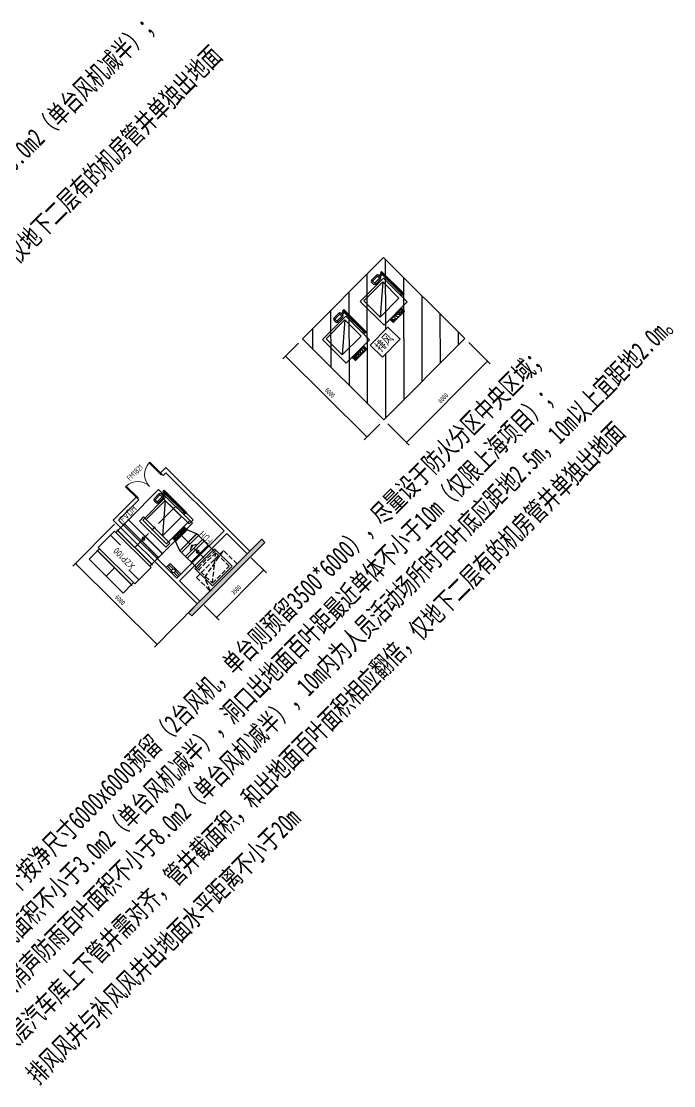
# Model space of a CAD drawing. Extents: x 517634312 to 520012312, y 3499191844 to 3500891844.
# Drawn here: x 518977299 to 519011395, y 3500001654 to 3500057287 of the extents above; entities that cross this region are included whole.
import ezdxf
from ezdxf.enums import TextEntityAlignment as Align

# ---------------------------------------------------------------- set-up
doc = ezdxf.new("R2010")
doc.units = 0
doc.header["$LTSCALE"] = 1000
doc.linetypes.add('CENTER', pattern=[2, 1.25, -0.25, 0.25, -0.25])
doc.linetypes.add('DASH', pattern=[0.35, 0.25, -0.1])
doc.layers.get('0').update_dxf_attribs({"linetype": 'CONTINUOUS'})
doc.layers.get('Defpoints').update_dxf_attribs({"color": 9, "linetype": 'CONTINUOUS'})
doc.layers.add('DEFPOINTS-DUAL', color=9, linetype='CENTER', plot=False)
doc.layers.add('H-CONA', color=7, linetype='CONTINUOUS', plot=False)
for name, color, linetype in [('H-BASE', 7, 'CONTINUOUS'), ('H-DAPP-DAPP', 131, 'CONTINUOUS'), ('H-DAPP-DDAMP', 131, 'CONTINUOUS'), ('H-DIMS-DUAL', 7, 'CONTINUOUS'), ('H-DUAL-FBOX', 131, 'CONTINUOUS'), ('H-DUCT-DUAL', 30, 'CONTINUOUS'), ('H-HOLE', 7, 'CONTINUOUS'), ('PUB_HATCH', 8, 'CONTINUOUS'), ('WALL', 50, 'CONTINUOUS'), ('WINDOW', 4, 'CONTINUOUS'), ('WINDOW_TEXT', 7, 'CONTINUOUS')]:
    doc.layers.add(name, color=color, linetype=linetype)
doc.styles.add('_TCH_WINDOW', font='Tssdeng.shx', dxfattribs={"width": 0.7, "height": 3.5, "bigfont": 'Tssdchn.shx'})
doc.styles.add('TH-STYLE1', font='', dxfattribs={"width": 0.7})
doc.styles.add('TH-STYLE3', font='tssdeng.shx', dxfattribs={"width": 0.8, "bigfont": 'tssdchn.shx'})
doc.styles.get('TH-STYLE1').set_extended_font_data('STFangsong')
doc.dimstyles.new('TH-DIM100', dxfattribs={"dimscale": 100, "dimtxt": 2.5, "dimasz": 1, "dimexe": 2, "dimexo": 3, "dimgap": 1.5, "dimtad": 1, "dimdec": 3, "dimdsep": 46, "dimtxsty": 'TH-STYLE1', "dimblk": 'ARCHTICK', "dimcen": 0, "dimclrd": 256, "dimclre": 256, "dimclrt": 256, "dimazin": 2, "dimtfac": 1, "dimtdec": 3, "dimtofl": 0, "dimtmove": 0, "dimatfit": 3, "dimfxl": 0, "dimtolj": 1, "dimtzin": 0, "dimlwd": -1, "dimlwe": -1, "dimarcsym": 0})

# ---------------------------------------------------------------- blocks, each defined once
blk = doc.blocks.new('HTFC-30-6')
h = blk.add_hatch()
h.set_pattern_fill('_USER', color=256, scale=100, angle=135, style=0, double=1, pattern_type=0)
h.set_pattern_definition([(135, (482734.1014805585, 498005.9246573696), (-70.71067811865476, -70.71067811865474), []), (225, (482734.1014805585, 498005.9246573696), (70.71067811865474, -70.71067811865477), [])])
h.paths.add_polyline_path([(113808.1014805585, 16387.92465736953), (113608.1014805585, 16387.92465736953), (113608.1014805585, 15537.92465736953), (113808.1014805585, 15537.92465736953)])
for p, q in [((115598.1014805585, 16822.92465736953), (113848.1014805585, 16822.92465736953)), ((113848.1014805585, 16822.92465736953), (113848.1014805585, 15102.92465736959)), ((115598.1014805585, 15102.92465736953), (115598.1014805585, 16822.92465736953)), ((113608.1014805585, 15537.92465736953), (113608.1014805585, 16387.92465736953)), ((113808.1014805585, 16387.92465736953), (113608.1014805585, 16387.92465736953)), ((113808.1014805585, 15537.92465736953), (113808.1014805585, 16387.92465736953)), ((113848.1014805585, 16387.92465736953), (113808.1014805585, 16387.92465736953)), ((115498.1014805585, 16662.9246573695), (114298.1014805585, 16662.92465736961)), ((114298.1014805585, 15262.92465736956), (114298.1014805585, 16662.92465736961)), ((115498.1014805585, 15262.92465736956), (114298.1014805585, 16662.92465736961)), ((115498.1014805585, 15262.92465736956), (115498.1014805585, 16662.9246573695)), ((115670.2117958318, 15609.12199211356), (115670.2117958318, 15248.34881330564)), ((115971.5317958321, 15609.12199211356), (115670.2117958318, 15609.12199211356)), ((115896.201795832, 15684.45199211352), (115745.5417958319, 15684.45199211352)), ((115745.5417958319, 15609.12199211356), (115745.5417958319, 15248.34881330564)), ((115896.201795832, 15609.12199211356), (115896.201795832, 15248.34881330564)), ((115971.5317958321, 15609.12199211356), (115971.5317958321, 15248.34881330564)), ((113808.1014805585, 15537.92465736953), (113608.1014805585, 15537.92465736953)), ((113848.1014805585, 15537.92465736953), (113808.1014805585, 15537.92465736953)), ((115598.1014805585, 15102.92465736953), (113848.1014805585, 15102.92465736959)), ((114292.047837991, 15102.92465736959), (114292.047837991, 15009.32463154549)), ((115498.1014805585, 15262.92465736956), (114298.1014805585, 15262.92465736956)), ((114375.7478379908, 15102.92465736959), (114375.7478379908, 15009.32463154549)), ((115971.5317958321, 15248.34881330564), (115670.2117958318, 15248.34881330564)), ((115896.201795832, 15173.01881330568), (115745.5417958319, 15173.01881330568)), ((115779.0217958319, 15173.01881330562), (115779.0217958319, 15009.32463154549)), ((115862.721795832, 15102.92465736959), (115779.0217958319, 15102.92465736959)), ((115862.721795832, 15173.01881330562), (115862.721795832, 15009.32463154549)), ((115917.9532135969, 15009.32463154549), (114257.52298031, 15009.32463154549)), ((114257.52298031, 14925.62463154548), (114257.52298031, 15009.32463154549)), ((115917.9532135969, 14967.47463154551), (114257.52298031, 14967.47463154551)), ((115917.9532135969, 14925.62463154548), (114257.52298031, 14925.62463154548)), ((115917.9532135969, 14925.62463154548), (115917.9532135969, 15009.32463154549))]:
    blk.add_line(p, q)
for centre, start, end in [((115745.5417958319, 15609.12199211356), 90, 180), ((115896.201795832, 15609.12199211356), 0, 90), ((115745.5417958319, 15248.34881330564), 180, 270), ((115896.201795832, 15248.34881330564), 270, 0)]:
    blk.add_arc(centre, 75.33000000000001, start, end)
blk = doc.blocks.new('*U14')
at = {"color": 7}
for p, q in [((1449.996043242047, -0.06207114721473772), (-0.00395676027983427, -0.06207114733115304)), ((-0.00395676027983427, -0.06207114733115304), (-0.003956760396249592, -1300.062071149063)), ((1449.996043242047, -1300.062071149063), (1449.996043242047, -0.06207114721473772)), ((-0.003956760396249592, -1300.062071149063), (1449.996043242047, -1300.062071149063))]:
    blk.add_line(p, q, dxfattribs=at)
at = {"color": 7, "linetype": 'DASH'}
for p, q in [((1449.996043242047, -100.0620711472729), (-0.00395676027983427, -100.0620711472729)), ((99.99604323972017, -1200.062071149063), (1349.996043242047, -200.0620711472729))]:
    blk.add_line(p, q, dxfattribs=at)
at = {"linetype": 'DASH'}
for p, q in [((99.99604323972017, -0.06207114733115304), (99.99604323972017, -1200.062071149063)), ((1349.996043242047, -200.0620711472729), (99.99604323972017, -200.0620711472729)), ((1349.996043242047, -1200.062071149063), (1349.996043242047, -0.06207114721473772)), ((99.99604323972017, -1200.062071149063), (1349.996043242047, -1200.062071149063))]:
    blk.add_line(p, q, dxfattribs=at)
blk = doc.blocks.new('CO控制柜')
at = {"layer": 'H-DAPP-DAPP'}
for p, q in [((960244.739986849, 376399.0058104486), (960558.1374464704, 376399.0058104486)), ((960244.739986849, 376299.0058104486), (960558.1374464704, 376299.0058104486)), ((960731.3425272272, 376399.0058104486), (961044.739986849, 376399.0058104486)), ((960731.3425272272, 376299.0058104486), (961044.739986849, 376299.0058104486))]:
    blk.add_line(p, q, dxfattribs=at)
blk.add_lwpolyline([(960244.739986849, 376199.0058104486), (961044.739986849, 376199.0058104486), (961044.739986849, 376499.0058104486), (960244.739986849, 376499.0058104486)], close=True, dxfattribs=at)
blk.add_circle((960644.7399868488, 376349.0058104486), 100, dxfattribs=at)
blk = doc.blocks.new('00000594Cent')
at = {"lineweight": -2}
blk.add_line((-218.75, 1.42e-14), (218.75, 1.42e-14), dxfattribs=at)
at = {"color": 0, "linetype": 'ByBlock', "lineweight": -2}
blk.add_circle((0, 1.42e-14), 125, dxfattribs=at)
blk = doc.blocks.new('00000594Body')
at = {"color": 0, "linetype": 'ByBlock', "lineweight": -2}
for p, q in [((-250, -500), (-249.9999999999964, 500)), ((250, 500), (-250, 500)), ((250, -500), (250.0000000000036, 500)), ((-250, -500), (250, -500))]:
    blk.add_line(p, q, dxfattribs=at)
blk = doc.blocks.new('00000550Cent')
at = {"color": 0, "linetype": 'ByBlock', "lineweight": -2}
for p in [(175, 350), (175, -350)]:
    blk.add_line(p, (0, 0), dxfattribs=at)
for radius in [55.3955500890495, 37.51539900800275, 26.83071063336451]:
    blk.add_circle((0, 0), radius, dxfattribs=at)
blk = doc.blocks.new('00000550Body')
at = {"color": 0, "linetype": 'ByBlock', "lineweight": -2}
for p, q in [((-250, -500), (-250, 500)), ((250, 500), (-250, 500)), ((250, -500), (250, 500)), ((-250, -500), (250, -500))]:
    blk.add_line(p, q, dxfattribs=at)
blk = doc.blocks.new('00000599Cent')
for p, q in [((-200, 600), (-200, -600)), ((200, 600), (-200, 600)), ((100, 600), (100, 270)), ((200, -600), (200, 600)), ((-100, -600), (-100, -270)), ((-200, -600), (200, -600))]:
    blk.add_line(p, q)
blk = doc.blocks.new('00000599Body')
for p, q in [((-250, -525), (-250, 525)), ((-250, 500), (-200, 500)), ((200, 500), (250, 500)), ((250, 525), (250, -525)), ((-200, -500), (-250, -500)), ((250, -500), (200, -500))]:
    blk.add_line(p, q)
blk = doc.blocks.new('_ArchTick')
at = {"color": 0, "linetype": 'ByBlock', "const_width": 0.15}
blk.add_lwpolyline([(-0.5, -0.5), (0.5, 0.5)], dxfattribs=at)
blk = doc.blocks.new('*D16')
at = {"layer": 'Defpoints', "color": 0, "transparency": 16777216}
for p in [(518991990.8521604, 3500040682.297267), (518996245.1240306, 3500036451.319738), (518995359.7919188, 3500035561.113413)]:
    blk.add_point(p, dxfattribs=at)
at = {"layer": 'H-CONA', "transparency": 16777216}
for p, q in [((518991779.3032689, 3500040469.583689), (518990964.4877579, 3500039650.282195)), ((518991105.5203524, 3500039792.091247), (518995359.791919, 3500035561.113413)), ((518996033.575139, 3500036238.60616), (518995218.7593246, 3500035419.304361))]:
    blk.add_line(p, q, dxfattribs=at)
at = {"layer": 'H-CONA', "transparency": 16777216, "xscale": 100, "yscale": 100, "zscale": 100}
for p, rotation in [((518991105.5203524, 3500039792.091247), 135.1572881541092), ((518995359.791919, 3500035561.113413), 315.1572881541092)]:
    blk.add_blockref('_ArchTick', p, dxfattribs=dict(at, rotation=rotation))
at = {"layer": 'H-CONA', "transparency": 16777216, "insert": (518993428.7128105, 3500037873.7384), "char_height": 250, "attachment_point": 5, "rotation": 315.1572881541092, "style": 'TH-STYLE1'}
blk.add_mtext('\\A1;6000', dxfattribs=at)
blk = doc.blocks.new('*D17')
at = {"layer": 'Defpoints', "color": 0, "transparency": 16777216}
for p in [(519000476.1015603, 3500040705.591608), (519001663.0434763, 3500039525.148943), (518996245.1240304, 3500036451.319739)]:
    blk.add_point(p, dxfattribs=at)
at = {"layer": 'H-CONA', "transparency": 16777216}
for p, q in [((519000688.8151655, 3500040494.042744), (519001804.8525467, 3500039384.116366)), ((518997432.0661798, 3500035270.876842), (519001663.0434766, 3500039525.148943)), ((518996457.8376358, 3500036239.770874), (518997573.8752499, 3500035129.844265))]:
    blk.add_line(p, q, dxfattribs=at)
at = {"layer": 'H-CONA', "transparency": 16777216, "xscale": 100, "yscale": 100, "zscale": 100}
for p, rotation in [((519001663.0434766, 3500039525.148943), 45.1572953919617), ((518997432.0661798, 3500035270.876842), 225.1572953919617)]:
    blk.add_blockref('_ArchTick', p, dxfattribs=dict(at, rotation=rotation))
at = {"layer": 'H-CONA', "transparency": 16777216, "insert": (518999350.4187344, 3500037594.069541), "char_height": 250, "attachment_point": 5, "rotation": 45.1572953919617, "style": 'TH-STYLE1'}
blk.add_mtext('\\A1;6000', dxfattribs=at)
blk = doc.blocks.new('*D27')
at = {"transparency": 16777216}
for p, q in [((518989318.2553635, 3500029247.677503), (518990106.0352516, 3500028464.211203)), ((518987496.1560922, 3500026123.585053), (518989964.2261817, 3500028605.243779)), ((518986850.1851382, 3500026766.018912), (518987637.965162, 3500025982.552477))]:
    blk.add_line(p, q, dxfattribs=at)
at = {"layer": 'Defpoints', "color": 0, "transparency": 16777216}
for p in [(518989105.5417583, 3500029459.226367), (518989964.2261817, 3500028605.243779), (518986637.4715331, 3500026977.567777)]:
    blk.add_point(p, dxfattribs=at)
at = {"transparency": 16777216, "xscale": 100, "yscale": 100, "zscale": 100}
for p, rotation in [((518989964.2261817, 3500028605.243779), 45.15729539196171), ((518987496.1560922, 3500026123.585053), 225.1572953919617)]:
    blk.add_blockref('_ArchTick', p, dxfattribs=dict(at, rotation=rotation))
at = {"transparency": 16777216, "insert": (518988533.0550432, 3500027560.471066), "char_height": 250, "attachment_point": 5, "rotation": 45.15729539196171, "style": 'TH-STYLE1'}
blk.add_mtext('\\A1;3500', dxfattribs=at)
blk = doc.blocks.new('*D28')
at = {"transparency": 16777216}
for p, q in [((518982171.6507716, 3500030995.831728), (518979999.4179168, 3500028811.639603)), ((518980140.4505112, 3500028953.448655), (518984394.7220778, 3500024722.47082)), ((518986425.9226418, 3500026764.854199), (518984253.6894834, 3500024580.661768))]:
    blk.add_line(p, q, dxfattribs=at)
at = {"layer": 'Defpoints', "color": 0, "transparency": 16777216}
for p in [(518982383.1996634, 3500031208.545307), (518986637.4715335, 3500026977.567778), (518984394.7220778, 3500024722.47082)]:
    blk.add_point(p, dxfattribs=at)
at = {"transparency": 16777216, "xscale": 100, "yscale": 100, "zscale": 100}
for p, rotation in [((518980140.4505112, 3500028953.448655), 135.1572881541092), ((518984394.7220778, 3500024722.47082), 315.1572881541092)]:
    blk.add_blockref('_ArchTick', p, dxfattribs=dict(at, rotation=rotation))
at = {"transparency": 16777216, "insert": (518982463.6429689, 3500027035.095806), "char_height": 250, "attachment_point": 5, "rotation": 315.1572881541092, "style": 'TH-STYLE1'}
blk.add_mtext('\\A1;6000', dxfattribs=at)
blk = doc.blocks.new('$DorLib2D$00000002')
for p, q in [((-0.5, -5.684341886080802e-17), (-0.5000000000000007, 0.4875)), ((-0.4750000000000007, 0.4875), (-0.5000000000000007, 0.4875)), ((-0.475, -2.842170943040401e-17), (-0.4750000000000007, 0.4875)), ((0.475, -2.842170943040401e-17), (0.4750000000000007, 0.4875)), ((0.4750000000000007, 0.4875), (0.5000000000000007, 0.4875)), ((0.5, -5.684341886080802e-17), (0.5000000000000007, 0.4875)), ((-0.5, -5.684341886080802e-17), (-0.475, -2.842170943040401e-17)), ((0.5, -5.684341886080802e-17), (0.475, -2.842170943040401e-17))]:
    blk.add_line(p, q)
at = {"lineweight": 13}
for centre, start, end in [((-0.4875, -4.263256414560601e-17), 0, 88.53071641864632), ((0.4875, -4.263256414560601e-17), 91.4692835813537, 180)]:
    blk.add_arc(centre, 0.4875, start, end, dxfattribs=at)

msp = doc.modelspace()

# ---------------------------------------------------------------- hatches: boundary and pattern name
at = {"layer": 'H-CONA'}
h = msp.add_hatch(dxfattribs=at)
h.set_pattern_fill('ANSI31', color=6, scale=300, angle=42.99223178691373)
h.set_pattern_definition([(90.15729226306227, (514059853.3807858, 3497489398.195498), (-952.4964107461658, -2.61486436963969), [])])
h.paths.add_polyline_path([(518991990.8521602, 3500040682.297267), (518996221.8296894, 3500044936.569138), (519000476.1015598, 3500040705.591609), (518996245.1240305, 3500036451.319738)])
h.paths.add_polyline_path([(518995525.8553672, 3500040365.317259), (518996461.9591456, 3500041306.57491), (518997106.481334, 3500040665.581814), (518996170.3775556, 3500039724.324163)], flags=16)
at = {"layer": 'PUB_HATCH'}
for points in [[(518989176.058051, 3500029530.130899), (518989346.2289258, 3500029360.891798), (518990032.5629328, 3500030051.004529), (518989862.392058, 3500030220.243631)], [(518989176.0580509, 3500029530.130899), (518989346.2289257, 3500029360.891798), (518990032.5629327, 3500030051.004529), (518989862.392058, 3500030220.243631)], [(518986566.9552413, 3500026906.663246), (518986737.1261161, 3500026737.424145), (518989346.2289258, 3500029360.891798), (518989176.058051, 3500029530.130899)], [(518986566.9552412, 3500026906.663246), (518986737.126116, 3500026737.424145), (518989346.2289257, 3500029360.891798), (518989176.0580509, 3500029530.130899)], [(518986208.253925, 3500026205.640161), (518986737.1261161, 3500026737.424145), (518986566.9552413, 3500026906.663246), (518986038.0830501, 3500026374.879262)], [(518986208.2539248, 3500026205.640161), (518986737.126116, 3500026737.424145), (518986566.9552412, 3500026906.663246), (518986038.08305, 3500026374.879262)]]:
    msp.add_hatch(color=256, dxfattribs=at).paths.add_polyline_path(points)

# ---------------------------------------------------------------- linework, layer by layer
at = {"layer": 'DEFPOINTS-DUAL'}
for p, q in [((518985358.147387, 3500031930.892895), (518983787.5818508, 3500030351.680353)), ((518983575.8919418, 3500030138.82495), (518983229.4197279, 3500029790.445177)), ((518986020.8983825, 3500030058.872298), (518985666.3757266, 3500030411.453758)), ((518986021.0401916, 3500030058.731265), (518986111.0655322, 3500029969.19886)), ((518986324.0627438, 3500029757.367918), (518986414.0880844, 3500029667.835513)), ((518986627.0852961, 3500029456.004571), (518986878.8432097, 3500029205.625163)), ((518982171.3932804, 3500028726.593591), (518981732.4742335, 3500028285.258003))]:
    msp.add_line(p, q, dxfattribs=at)
at = {"layer": 'H-BASE', "ltscale": 25, "elevation": 4.431528e-10}
for points in [[(518984896.6855759, 3500032601.380029), (518984685.1366994, 3500032388.666436), (518986067.7750573, 3500031013.598739), (518986279.3239338, 3500031226.312332)], [(518983683.8053508, 3500031381.822093), (518983472.2564744, 3500031169.1085), (518984854.8948323, 3500029794.040802), (518985066.4437087, 3500030006.754396)]]:
    msp.add_lwpolyline(points, close=True, dxfattribs=at)
at = {"layer": 'H-CONA', "color": 6, "elevation": 4.431528e-10}
for points in [[(518991990.8521602, 3500040682.297267), (518996221.8296894, 3500044936.569138), (519000476.1015598, 3500040705.591609), (518996245.1240305, 3500036451.319738)], [(518995525.8553672, 3500040365.317259), (518996461.9591456, 3500041306.57491), (518997106.481334, 3500040665.581814), (518996170.3775556, 3500039724.324163)]]:
    msp.add_lwpolyline(points, close=True, dxfattribs=at)
at = {"layer": 'H-DAPP-DAPP'}
for p, q in [((518982872.8428824, 3500031261.269617), (518984702.1797866, 3500029441.949279)), ((518982314.6807594, 3500030700.034441), (518984144.0176637, 3500028880.714103)), ((518982661.2940059, 3500031048.556024), (518984490.6309102, 3500029229.235686)), ((518985987.1539514, 3500030734.139892), (518985345.4556928, 3500030088.908658)), ((518985559.0875734, 3500029594.377102), (518986482.8510007, 3500030523.22646)), ((518985649.2547231, 3500029504.703664), (518986573.0181503, 3500030433.553023)), ((518985862.1101257, 3500029293.013755), (518986785.8735529, 3500030221.863114)), ((518985952.2772753, 3500029203.340317), (518986876.0407026, 3500030132.189676)), ((518981256.7953445, 3500029636.324664), (518983086.1322488, 3500027817.004327)), ((518986165.1326779, 3500028991.650408), (518987088.8961052, 3500029920.499767))]:
    msp.add_line(p, q, dxfattribs=at)
at = {"layer": 'H-DUCT-DUAL'}
for p, q in [((518984471.8407474, 3500032812.346547), (518982901.2752112, 3500031233.134005)), ((518986244.4540267, 3500031049.439243), (518984471.8407474, 3500032812.346547)), ((518982901.2752112, 3500031233.134005), (518984673.8884905, 3500029470.226701)), ((518982689.5853021, 3500031020.278602), (518982343.1130882, 3500030671.898829)), ((518982343.1130882, 3500030671.898829), (518984115.7263675, 3500028908.991525)), ((518984462.1985814, 3500029257.371298), (518982689.5853021, 3500031020.278602)), ((518984673.8884905, 3500029470.226701), (518986244.4540267, 3500031049.439243)), ((518985966.0699683, 3500030712.798016), (518985366.681485, 3500030110.109501)), ((518986461.6252085, 3500030502.025618), (518985966.0699683, 3500030712.798016)), ((518985580.1715565, 3500029615.718978), (518985366.681485, 3500030110.109501)), ((518985580.1715565, 3500029615.718978), (518986461.6252085, 3500030502.025618)), ((518986461.7670175, 3500030501.884585), (518985580.3133656, 3500029615.577945)), ((518985670.3387062, 3500029526.04554), (518986551.7923582, 3500030412.35218)), ((518986764.7895698, 3500030200.521238), (518985883.3359179, 3500029314.214598)), ((518985973.3612584, 3500029224.682193), (518986854.8149104, 3500030110.988833)), ((518986551.7923582, 3500030412.35218), (518986461.7670175, 3500030501.884585)), ((518986854.8149104, 3500030110.988833), (518986764.7895698, 3500030200.521238)), ((518981285.0866407, 3500029608.047243), (518980846.1675938, 3500029166.711655)), ((518983057.6999201, 3500027845.139939), (518981285.0866407, 3500029608.047243)), ((518985580.3133656, 3500029615.577945), (518985670.3387062, 3500029526.04554)), ((518987067.812122, 3500029899.157891), (518986186.3584701, 3500029012.851252)), ((518986438.1163837, 3500028762.471843), (518987319.5700357, 3500029648.778482)), ((518987319.5700357, 3500029648.778482), (518987067.812122, 3500029899.157891)), ((518980846.1675938, 3500029166.711655), (518982618.7808732, 3500027403.804351)), ((518984115.7263675, 3500028908.991525), (518984462.1985814, 3500029257.371298)), ((518985883.3359179, 3500029314.214598), (518985973.3612584, 3500029224.682193)), ((518986186.3584701, 3500029012.851252), (518986438.1163837, 3500028762.471843)), ((518982618.7808732, 3500027403.804351), (518983057.6999201, 3500027845.139939))]:
    msp.add_line(p, q, dxfattribs=at)
at = {"layer": 'H-HOLE', "linetype": 'DASH', "elevation": 4.431528e-10}
msp.add_lwpolyline([(518987166.3437246, 3500027509.351761), (518988576.6695676, 3500028927.442384), (518987867.624256, 3500029632.605306), (518986457.2984129, 3500028214.514682)], close=True, dxfattribs=at)
msp.add_lwpolyline([(518987166.3437246, 3500027509.351761), (518986889.2349368, 3500028224.176796), (518987867.624256, 3500029632.605306)], dxfattribs=at)
at = {"layer": 'WALL'}
for p, q in [((518984850.4934103, 3500033973.045544), (518984568.4282417, 3500033689.427419)), ((518984568.4282417, 3500033689.427419), (518984710.237304, 3500033548.394835)), ((518984710.237304, 3500033548.394835), (518984851.2698883, 3500033690.203897)), ((518988112.1018443, 3500030729.296105), (518984850.4934103, 3500033973.045544)), ((518987900.1647288, 3500030658.003335), (518984851.2698883, 3500033690.203897)), ((518983299.1349829, 3500032413.145858), (518982100.3580163, 3500031207.768828)), ((518983440.9440453, 3500032272.113274), (518983299.1349829, 3500032413.145858)), ((518982383.199663, 3500031208.545306), (518983440.9440453, 3500032272.113274)), ((518982100.3580163, 3500031207.768828), (518985361.9664503, 3500027964.019389)), ((518982383.199663, 3500031208.545306), (518985432.0945034, 3500028176.344744)), ((518989246.574343, 3500029601.03543), (518988112.1018443, 3500030729.296105)), ((518985432.0945034, 3500028176.344744), (518987900.1647288, 3500030658.003335)), ((518985573.9035658, 3500028035.31216), (518988041.9737911, 3500030516.97075)), ((518989105.5417587, 3500029459.226368), (518988041.9737911, 3500030516.97075)), ((518989176.0580509, 3500029530.130899), (518989862.392058, 3500030220.243631)), ((518989862.392058, 3500030220.243631), (518990032.5629327, 3500030051.004529)), ((518989346.2289257, 3500029360.891798), (518990032.5629327, 3500030051.004529)), ((518986566.9552412, 3500026906.663246), (518989176.0580509, 3500029530.130899)), ((518986737.126116, 3500026737.424145), (518989346.2289257, 3500029360.891798)), ((518985361.9664503, 3500027964.019389), (518986496.438949, 3500026835.758715)), ((518985573.9035658, 3500028035.31216), (518986637.4715334, 3500026977.567777)), ((518986038.08305, 3500026374.879262), (518986566.9552412, 3500026906.663246)), ((518986038.08305, 3500026374.879262), (518986208.2539248, 3500026205.640161)), ((518986208.2539248, 3500026205.640161), (518986737.126116, 3500026737.424145))]:
    msp.add_line(p, q, dxfattribs=at)

# ---------------------------------------------------------------- block references
at = {"layer": 'H-DAPP-DAPP'}
for name, p, xscale, yscale, rotation in [('00000599Body', (518982700.4065041, 3500029258.519384, 3000.000000000443), 3, 2.5, 45.1572922630623), ('00000550Body', (518986217.564138, 3500029863.283389, 3000.000000000443), -0.6000000000000001, 1.25, 135.1572922630622), ('00000550Cent', (518986217.564138, 3500029863.283389, 3000.000000000443), -0.6000000000000001, 0.6000000000000001, 135.1572922630622)]:
    msp.add_blockref(name, p, dxfattribs=dict(at, xscale=xscale, yscale=yscale, rotation=rotation))
at = {"layer": 'H-DAPP-DAPP', "xscale": 3, "yscale": 2.25, "zscale": -1, "rotation": 45.1572922630623}
msp.add_blockref('00000599Cent', (518982700.4065041, 3500029258.519384, 3000.000000000443), dxfattribs=at)
at = {"layer": 'H-DAPP-DAPP', "rotation": 135.1572922630623}
for p in [(519931782.264398, 3499618002.213442), (519931782.2643979, 3499618002.213442)]:
    msp.add_blockref('CO控制柜', p, dxfattribs=at)
at = {"layer": 'H-DAPP-DDAMP', "xscale": -0.6000000000000001}
for name, p, yscale, rotation in [('00000594Body', (518983681.8074126, 3500030245.323556, 3000.000000000443), 2.5, 45.1572922630623), ('00000594Cent', (518983681.8074126, 3500030245.323556, 3000.000000000443), 0.6000000000000001, 45.1572922630623), ('00000594Body', (518986520.5866902, 3500029561.920042, 3000.000000000443), 1.25, 135.1572922630622), ('00000594Cent', (518986520.5866902, 3500029561.920042, 3000.000000000443), 0.6000000000000001, 135.1572922630622)]:
    msp.add_blockref(name, p, dxfattribs=dict(at, yscale=yscale, rotation=rotation))
at = {"layer": 'H-DUAL-FBOX', "rotation": 135.1572922630623}
for p in [(519088842.6675499, 3499973046.787742), (519086868.2113696, 3499971061.460869), (519077476.1300436, 3499961617.669898)]:
    msp.add_blockref('HTFC-30-6', p, dxfattribs=at)
at = {"layer": 'H-DUCT-DUAL', "rotation": 45.15729226306229}
msp.add_blockref('*U14', (518986367.5588705, 3500028691.613887), dxfattribs=at)
at = {"layer": 'WINDOW'}
ref = msp.add_blockref('$DorLib2D$00000002', (518984004.6861435, 3500032980.770347), dxfattribs=dict(at, xscale=-1800, yscale=-1800, zscale=-1800, rotation=225.1572922630623))
ref.add_attrib('A', 'FM1821', (518982987.9775721, 3500033236.835257), dxfattribs={"layer": 'WINDOW_TEXT', "height": 297.5, "rotation": 45.15729539196171, "style": '_TCH_WINDOW', "width": 0.7058823529411765})

# ---------------------------------------------------------------- texts
at = {"layer": 'H-CONA', "style": 'TH-STYLE1', "width": 0.7}
for s, p in [('风井洞口截面积不小于3.0m2（单台风机减半），出地面消声防雨百叶面积不小于6.0m2（单台风机减半）；', (518953017.5916258, 3500025345.517201)), ('双层汽车库上下管井需对齐，管井截面积，和出地面百叶面积相应翻倍，仅地下二层有的机房管井单独出地面', (518955544.0789473, 3500022904.634069)), ('出地面消声防雨百叶面积不小于8.0m2（单台风机减半），10m内为人员活动场所时百叶底应距地2.5m，10m以上宜距地2.0m。', (518975143.7741564, 3500004689.336681)), ('排风/烟机房每个按净尺寸6000x6000预留（2台风机，单台则预留3500*6000），尽量设于防火分区中央区域；', (518972613.2641289, 3500007196.885969)), ('风井洞口截面积不小于3.0m2（单台风机减半），洞口出地面百叶距最近单体不小于10m（仅限上海项目）；', (518973875.5441789, 3500005950.622443)), ('双层汽车库上下管井需对齐，管井截面积，和出地面百叶面积相应翻倍，仅地下二层有的机房管井单独出地面', (518976609.2310883, 3500003222.798997)), ('排风风井与补风风井出地面水平距离不小于20m', (518978172.750236, 3500001658.68412))]:
    msp.add_text(s, height=1000, rotation=45.15729539196171, dxfattribs=at).set_placement(p)
at = {"layer": 'H-CONA', "color": 6, "style": 'TH-STYLE1', "width": 0.7}
msp.add_text('排风', height=500, rotation=45.15729539196171, dxfattribs=at).set_placement((518996090.3474439, 3500039983.775471))
at = {"layer": 'H-DAPP-DDAMP', "style": 'TH-STYLE3', "width": 0.75}
for s, rotation, p in [('FVDH', 45.15729539196171, (518982646.3983011, 3500031058.256455, 3000.000000000443)), ('FDH', 135.1572881541092, (518987331.1120972, 3500030166.793018, 3000.000000000443))]:
    msp.add_text(s, height=350, rotation=rotation, dxfattribs=at).set_placement(p)
at = {"layer": 'H-DIMS-DUAL', "style": 'TH-STYLE3', "width": 0.8}
msp.add_text('XZP100', height=350, rotation=135.1572881541092, dxfattribs=at).set_placement((518982675.0740421, 3500029204.30087), align=Align.MIDDLE_CENTER)

# ---------------------------------------------------------------- dimensions: what is measured, and where the dimension line sits
for base, p1, p2, angle, picture, middle in [((518984394.7220778, 3500024722.47082), (518982383.199663, 3500031208.545306), (518986637.4715334, 3500026977.567777), 135.1572881541092, '*D28', (518982463.6429689, 3500027035.095806)), ((518989964.2261817, 3500028605.243779), (518986637.4715334, 3500026977.567777), (518989105.5417587, 3500029459.226368), 45.15729539196171, '*D27', (518988533.0550432, 3500027560.471066))]:
    dim = msp.add_linear_dim(base=base, p1=p1, p2=p2, angle=angle, dimstyle='TH-DIM100')
    dim.commit()
    dim.dimension.update_dxf_attribs({"geometry": picture, "text_midpoint": middle})
at = {"layer": 'H-CONA', "color": 3}
for base, p1, p2, angle, picture, middle in [((518995359.7919188, 3500035561.113413), (518991990.8521602, 3500040682.297267), (518996245.1240305, 3500036451.319738), 135.1572881541092, '*D16', (518993428.7128105, 3500037873.7384)), ((519001663.0434763, 3500039525.148943), (518996245.1240305, 3500036451.319738), (519000476.1015598, 3500040705.591609), 45.15729539196171, '*D17', (518999350.4187344, 3500037594.069541))]:
    dim = msp.add_linear_dim(base=base, p1=p1, p2=p2, angle=angle, dimstyle='TH-DIM100', dxfattribs=at)
    dim.commit()
    dim.dimension.update_dxf_attribs({"geometry": picture, "text_midpoint": middle})

doc.saveas('drawing.dxf')
